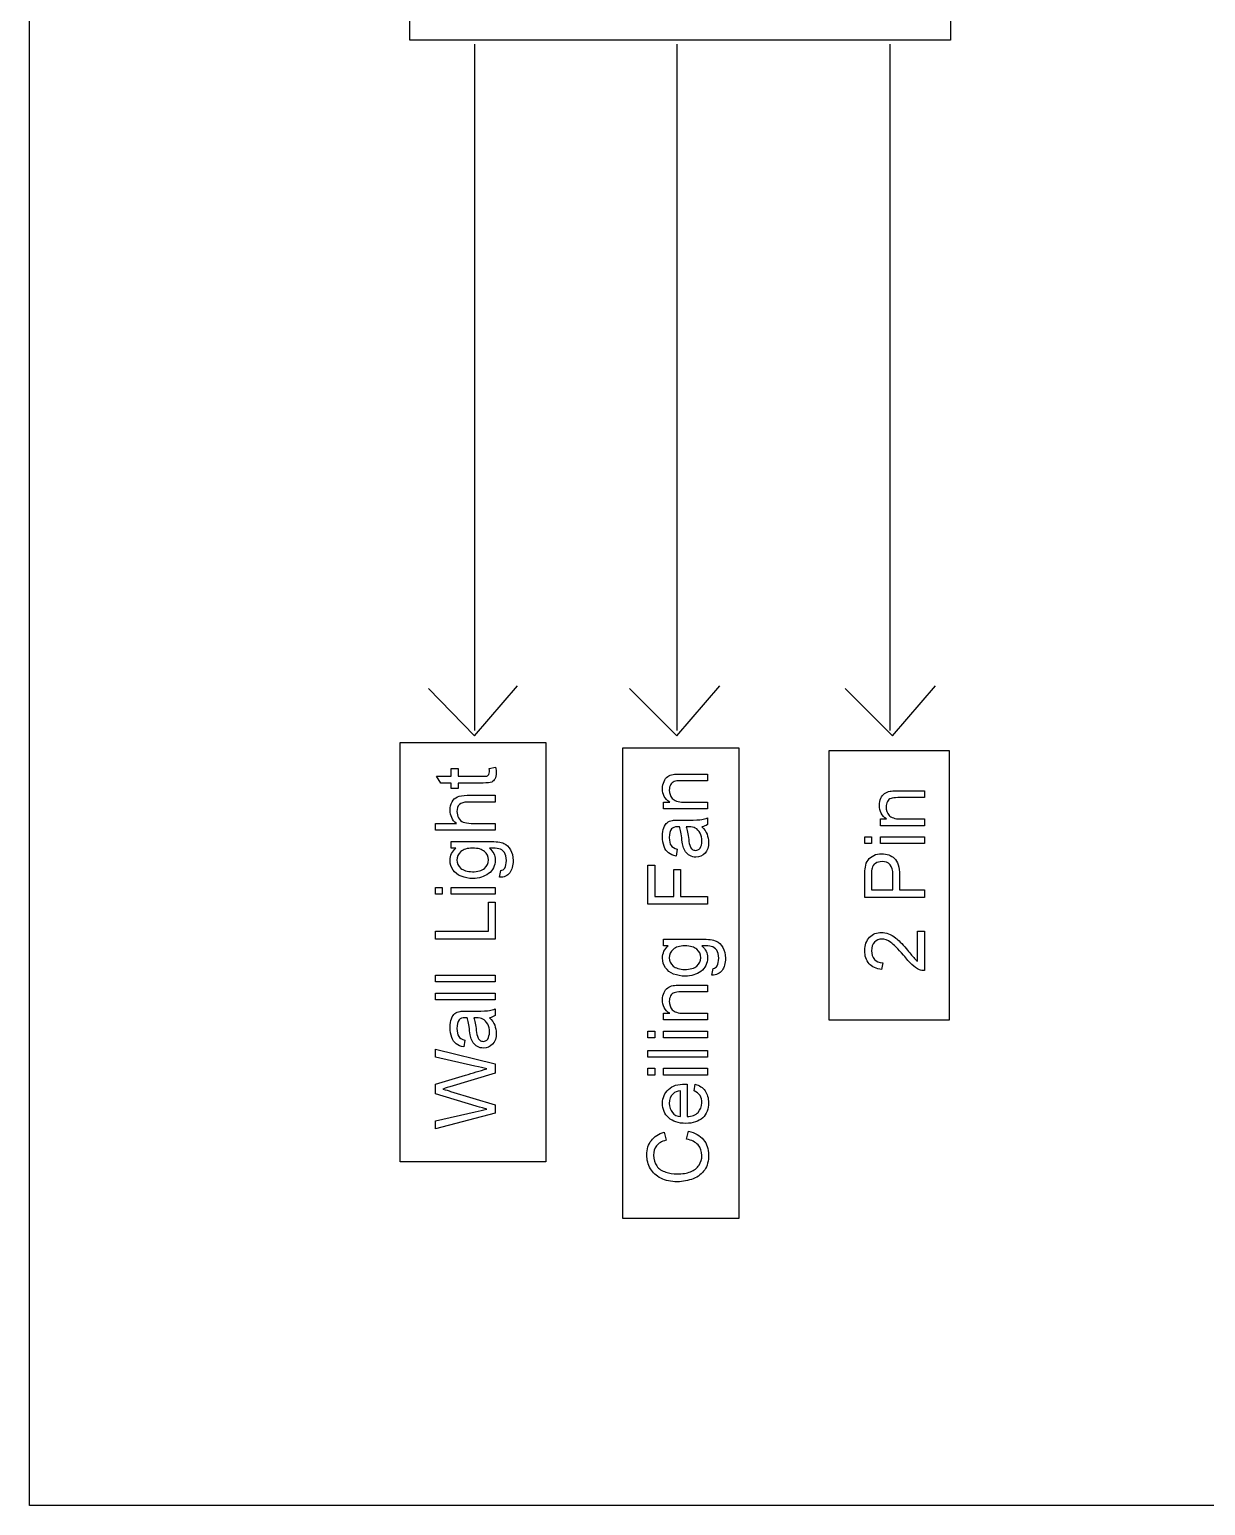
# Model space of a CAD drawing. Header units: millimetres. Extents: x 15 to 286, y 44 to 202.
# Drawn here: x 14.8 to 51.72, y 44.41 to 90.76 of the extents above; entities that cross this region are included whole.
import ezdxf

# ---------------------------------------------------------------- set-up
doc = ezdxf.new("R2010")
doc.units = ezdxf.units.MM
doc.layers.get('0').update_dxf_attribs({"linetype": 'CONTINUOUS'})

msp = doc.modelspace()

# ---------------------------------------------------------------- linework, layer by layer
at = {"color": 0}
for p, q in [((14.8029, 44.4073), (14.8029, 189.992)), ((26.7408, 90.424), (26.7408, 99.187)), ((43.7169, 99.187), (43.7169, 90.424)), ((43.7169, 90.424), (26.7408, 90.424)), ((26.4445, 68.3687), (31.0155, 68.3687)), ((26.4445, 55.2027), (26.4445, 68.3687)), ((31.0155, 68.3687), (31.0155, 55.2027)), ((33.4298, 68.199), (37.0692, 68.199)), ((33.4298, 53.425), (33.4298, 68.199)), ((37.0692, 68.199), (37.0692, 53.425)), ((39.9066, 68.1136), (43.6742, 68.1136)), ((39.9066, 59.647), (39.9066, 68.1136)), ((43.6742, 68.1136), (43.6742, 59.647)), ((27.7151, 67.098), (27.5801, 67.3104)), ((27.5801, 67.3104), (28.0458, 67.3104)), ((28.0458, 67.3104), (28.0458, 67.5569)), ((28.0458, 67.5569), (28.2581, 67.5569)), ((28.2581, 67.5569), (28.2581, 67.3104)), ((28.2581, 67.3104), (29.0559, 67.3104)), ((29.2365, 67.5569), (29.4363, 67.5929)), ((35.2406, 67.3806), (36.0895, 67.3806)), ((36.0895, 67.3806), (36.0895, 67.1682)), ((28.0458, 67.098), (27.7151, 67.098)), ((28.0458, 66.9216), (28.0458, 67.098)), ((28.2581, 66.9216), (28.0458, 66.9216)), ((29.0408, 67.098), (28.2581, 67.098)), ((28.2581, 67.098), (28.2581, 66.9216)), ((36.0895, 67.1682), (35.2557, 67.1682)), ((42.0493, 66.8514), (42.8985, 66.8514)), ((42.8985, 66.8514), (42.8985, 66.639)), ((28.5474, 66.711), (29.4211, 66.711)), ((29.4211, 66.4986), (28.5543, 66.4986)), ((29.4211, 66.711), (29.4211, 66.4986)), ((34.7128, 66.2862), (34.7128, 66.4986)), ((34.7128, 66.4986), (34.903, 66.4986)), ((35.3413, 66.4986), (36.0895, 66.4986)), ((36.0895, 66.4986), (36.0895, 66.2862)), ((42.8985, 66.639), (42.0645, 66.639)), ((27.5525, 65.6167), (27.5525, 65.829)), ((27.5525, 65.829), (28.2098, 65.829)), ((28.6728, 65.829), (29.4211, 65.829)), ((29.4211, 65.829), (29.4211, 65.6167)), ((36.0895, 66.2862), (34.7128, 66.2862)), ((35.1978, 65.9335), (35.5011, 65.9335)), ((36.0895, 66.0054), (36.0895, 65.7931)), ((41.5216, 65.7571), (41.5216, 65.9694)), ((41.5216, 65.9694), (41.7117, 65.9694)), ((42.1499, 65.9694), (42.8985, 65.9694)), ((42.8985, 65.9694), (42.8985, 65.7571)), ((29.4211, 65.6167), (27.5525, 65.6167)), ((35.4954, 65.7214), (35.4182, 65.7229)), ((35.9131, 65.7229), (35.9131, 65.7229)), ((41.0284, 65.1937), (41.0284, 65.4043)), ((41.0284, 65.4043), (41.239, 65.4043)), ((41.239, 65.4043), (41.239, 65.1937)), ((42.8985, 65.7571), (41.5216, 65.7571)), ((41.5216, 65.1937), (41.5216, 65.4043)), ((41.5216, 65.4043), (42.8985, 65.4043)), ((42.8985, 65.4043), (42.8985, 65.1937)), ((28.0458, 65.0515), (28.0458, 65.2639)), ((28.0458, 65.2639), (29.2392, 65.2639)), ((28.1864, 65.0515), (28.0458, 65.0515)), ((35.1372, 65.0173), (35.1014, 64.8049)), ((41.239, 65.1937), (41.0284, 65.1937)), ((42.8985, 65.1937), (41.5216, 65.1937)), ((34.2194, 63.2876), (34.2194, 64.5223)), ((34.2194, 64.5223), (34.4317, 64.5223)), ((34.4317, 64.5223), (34.4317, 63.536)), ((29.5631, 64.1354), (29.5975, 64.346)), ((29.5631, 64.1354), (29.5631, 64.1354)), ((35.0311, 63.536), (35.0311, 64.3819)), ((35.0311, 64.3819), (35.2419, 64.3819)), ((35.2419, 64.3819), (35.2419, 63.536)), ((41.0284, 63.5), (41.0284, 64.1794)), ((41.239, 64.2027), (41.239, 63.7466)), ((41.9104, 63.7466), (41.9104, 64.2084)), ((42.121, 64.2056), (42.121, 63.7466)), ((27.5525, 63.6062), (27.5525, 63.8168)), ((27.5525, 63.8168), (27.7633, 63.8168)), ((27.7633, 63.6062), (27.5525, 63.6062)), ((27.7633, 63.8168), (27.7633, 63.6062)), ((28.0458, 63.6062), (28.0458, 63.8168)), ((28.0458, 63.8168), (29.4211, 63.8168)), ((29.4211, 63.6062), (28.0458, 63.6062)), ((29.4211, 63.8168), (29.4211, 63.6062)), ((34.4317, 63.536), (35.0311, 63.536)), ((35.2419, 63.536), (36.0895, 63.536)), ((36.0895, 63.536), (36.0895, 63.2876)), ((41.239, 63.7466), (41.9104, 63.7466)), ((42.121, 63.7466), (42.8985, 63.7466)), ((42.8985, 63.7466), (42.8985, 63.5)), ((29.2103, 62.4417), (29.2103, 63.3596)), ((29.2103, 63.3596), (29.4211, 63.3596)), ((29.4211, 63.3596), (29.4211, 62.1951)), ((36.0895, 63.2876), (34.2194, 63.2876)), ((42.8985, 63.5), (41.0284, 63.5)), ((27.5525, 62.1951), (27.5525, 62.4417)), ((27.5525, 62.4417), (29.2103, 62.4417)), ((29.4211, 62.1951), (27.5525, 62.1951)), ((34.7128, 61.9827), (34.7128, 62.1951)), ((34.7128, 62.1951), (35.9061, 62.1951)), ((42.6861, 62.4417), (42.8985, 62.4417)), ((42.6861, 61.5033), (42.6861, 62.4417)), ((42.8985, 62.4417), (42.8985, 61.2069)), ((34.8547, 61.9827), (34.7128, 61.9827)), ((36.2299, 61.0665), (36.2659, 61.2771)), ((41.5918, 61.4535), (41.5576, 61.2429)), ((27.5525, 60.8542), (27.5525, 61.0665)), ((27.5525, 61.0665), (29.4211, 61.0665)), ((29.4211, 60.8542), (27.5525, 60.8542)), ((29.4211, 61.0665), (29.4211, 60.8542)), ((35.2406, 60.748), (36.0895, 60.748)), ((36.0895, 60.748), (36.0895, 60.5374)), ((36.2299, 61.0665), (36.2299, 61.0665)), ((27.5525, 60.289), (27.5525, 60.5014)), ((27.5525, 60.5014), (29.4211, 60.5014)), ((29.4211, 60.289), (27.5525, 60.289)), ((29.4211, 60.5014), (29.4211, 60.289)), ((36.0895, 60.5374), (35.2557, 60.5374)), ((28.5309, 59.9362), (28.8327, 59.9362)), ((29.4211, 60.0082), (29.4211, 59.7958)), ((34.7128, 59.6554), (34.7128, 59.866)), ((34.7128, 59.866), (34.903, 59.866)), ((35.3413, 59.866), (36.0895, 59.866)), ((36.0895, 59.866), (36.0895, 59.6554)), ((28.8286, 59.7242), (28.7514, 59.7256)), ((29.2447, 59.7256), (29.2447, 59.7256)), ((36.0895, 59.6554), (34.7128, 59.6554)), ((43.6742, 59.647), (39.9066, 59.647)), ((28.4689, 59.0201), (28.4345, 58.8077)), ((34.2194, 59.0903), (34.2194, 59.3027)), ((34.2194, 59.3027), (34.4317, 59.3027)), ((34.4317, 59.0903), (34.2194, 59.0903)), ((34.4317, 59.3027), (34.4317, 59.0903)), ((34.7128, 59.0903), (34.7128, 59.3027)), ((34.7128, 59.3027), (36.0895, 59.3027)), ((36.0895, 59.0903), (34.7128, 59.0903)), ((36.0895, 59.3027), (36.0895, 59.0903)), ((27.5525, 58.4839), (27.5525, 58.7375)), ((27.5525, 58.7375), (29.4211, 58.2799)), ((28.7872, 58.2041), (27.5525, 58.4839)), ((34.2194, 58.4909), (34.2194, 58.7015)), ((34.2194, 58.7015), (36.0895, 58.7015)), ((36.0895, 58.4909), (34.2194, 58.4909)), ((36.0895, 58.7015), (36.0895, 58.4909)), ((29.4211, 57.9808), (28.0031, 57.5525)), ((29.4211, 58.2799), (29.4211, 57.9808)), ((34.2194, 57.9258), (34.2194, 58.1381)), ((34.2194, 58.1381), (34.4317, 58.1381)), ((34.4317, 58.1381), (34.4317, 57.9258)), ((34.7128, 57.9258), (34.7128, 58.1381)), ((34.7128, 58.1381), (36.0895, 58.1381)), ((36.0895, 58.1381), (36.0895, 57.9258)), ((27.5525, 57.6351), (28.4951, 57.9191)), ((27.5525, 57.3334), (27.5525, 57.6351)), ((34.4317, 57.9258), (34.2194, 57.9258)), ((36.0895, 57.9258), (34.7128, 57.9258)), ((35.4542, 57.6432), (35.4542, 56.6208)), ((35.6665, 57.4298), (35.7008, 57.6379)), ((28.8217, 56.9517), (27.5525, 57.3334)), ((28.0224, 57.4118), (29.4211, 56.9916)), ((35.2419, 56.6208), (35.2419, 57.4326)), ((35.6665, 57.4298), (35.6665, 57.4298)), ((27.5525, 56.4857), (28.7927, 56.7669)), ((29.4211, 56.7284), (27.5525, 56.2321)), ((29.4211, 56.9916), (29.4211, 56.7284)), ((27.5525, 56.2321), (27.5525, 56.4857)), ((34.7307, 56.1277), (34.7872, 55.8793)), ((35.4348, 55.9153), (35.4969, 56.1619)), ((31.0155, 55.2027), (26.4445, 55.2027)), ((37.0692, 53.425), (33.4298, 53.425)), ((286.243, 44.4073), (14.8029, 44.4073))]:
    msp.add_line(p, q, dxfattribs=at)
at = {"color": 3}
for p, q in [((28.7721, 90.2974), (28.7721, 68.749)), ((35.1221, 90.2974), (35.1221, 68.749)), ((41.8112, 90.2974), (41.8112, 68.749)), ((27.3334, 70.0624), (28.7721, 68.5793)), ((28.7721, 68.5793), (30.1267, 70.1463)), ((33.6407, 70.0624), (35.1221, 68.5793)), ((35.1221, 68.5793), (36.4765, 70.1463)), ((40.4139, 70.0624), (41.8966, 68.5793)), ((41.8966, 68.5793), (43.2513, 70.1463))]:
    msp.add_line(p, q, dxfattribs=at)
at = {"color": 0}
for points in [[(29.0559, 67.3104), (29.1152, 67.3104), (29.1648, 67.3146), (29.1841, 67.3227)], [(29.1841, 67.3227), (29.1992, 67.3393), (29.2172, 67.346), (29.2282, 67.3654)], [(29.2282, 67.3654), (29.2337, 67.3901), (29.2447, 67.4123), (29.2447, 67.4494)], [(29.2447, 67.4494), (29.2447, 67.4769), (29.242, 67.5128), (29.2365, 67.5569)], [(29.417, 67.2236), (29.3812, 67.1823), (29.3563, 67.1449), (29.3136, 67.1269)], [(29.4569, 67.4176), (29.4569, 67.346), (29.4432, 67.2705), (29.417, 67.2236)], [(29.4363, 67.5929), (29.4445, 67.5266), (29.4569, 67.4702), (29.4569, 67.4176)], [(34.7238, 67.1463), (34.75, 67.2207), (34.7927, 67.2634), (34.8409, 67.298)], [(34.8409, 67.298), (34.8823, 67.335), (34.947, 67.3544), (35.0132, 67.3682)], [(35.0132, 67.3682), (35.0504, 67.3806), (35.1331, 67.3806), (35.2406, 67.3806)], [(29.3136, 67.1269), (29.2585, 67.1103), (29.1786, 67.098), (29.0408, 67.098)], [(34.6783, 66.923), (34.6783, 67.0154), (34.6935, 67.0789), (34.7238, 67.1463)], [(34.903, 66.4986), (34.7486, 66.5963), (34.6783, 66.7385), (34.6783, 66.923)], [(34.9319, 67.0415), (34.9016, 67.0017), (34.8892, 66.9382), (34.8892, 66.8747)], [(34.8892, 66.8747), (34.8892, 66.777), (34.9209, 66.6845), (34.9843, 66.6101)], [(35.0435, 67.1407), (34.9925, 67.1311), (34.9595, 67.0885), (34.9319, 67.0415)], [(35.2557, 67.1682), (35.1565, 67.1682), (35.0904, 67.1587), (35.0435, 67.1407)], [(41.5315, 66.6171), (41.559, 66.6916), (41.6003, 66.7343), (41.65, 66.7688)], [(41.65, 66.7688), (41.6913, 66.8059), (41.7558, 66.8253), (41.8222, 66.839)], [(41.8222, 66.839), (41.8592, 66.8514), (41.9407, 66.8514), (42.0493, 66.8514)], [(28.01, 66.2383), (28.01, 66.343), (28.0307, 66.427), (28.0706, 66.5014)], [(28.0706, 66.5014), (28.1023, 66.5868), (28.1671, 66.6295), (28.2388, 66.6627)], [(28.3022, 66.4214), (28.2456, 66.372), (28.2222, 66.2961), (28.2222, 66.2009)], [(28.2388, 66.6627), (28.3035, 66.6983), (28.4124, 66.711), (28.5474, 66.711)], [(28.5543, 66.4986), (28.4331, 66.4986), (28.3545, 66.4725), (28.3022, 66.4214)], [(34.9843, 66.6101), (35.0394, 66.5455), (35.1662, 66.4986), (35.3413, 66.4986)], [(41.4874, 66.3938), (41.4874, 66.4863), (41.5025, 66.5498), (41.5315, 66.6171)], [(41.7117, 65.9694), (41.5576, 66.0672), (41.4874, 66.2093), (41.4874, 66.3938)], [(41.7407, 66.5124), (41.7103, 66.4725), (41.698, 66.409), (41.698, 66.3455)], [(41.698, 66.3455), (41.698, 66.2478), (41.7297, 66.1554), (41.7932, 66.0809)], [(41.8525, 66.6115), (41.8013, 66.602), (41.7682, 66.5593), (41.7407, 66.5124)], [(42.0645, 66.639), (41.9654, 66.639), (41.8994, 66.6295), (41.8525, 66.6115)], [(28.2098, 65.829), (28.0693, 65.9363), (28.01, 66.0728), (28.01, 66.2383)], [(28.2222, 66.2009), (28.2222, 66.1363), (28.2401, 66.0647), (28.2759, 66.0012)], [(28.2759, 66.0012), (28.3049, 65.9391), (28.36, 65.895), (28.4207, 65.8689)], [(28.4207, 65.8689), (28.4744, 65.8509), (28.5654, 65.829), (28.6728, 65.829)], [(34.7197, 65.6925), (34.7459, 65.7751), (34.7831, 65.8178), (34.8258, 65.8509)], [(34.8258, 65.8509), (34.8657, 65.8894), (34.9209, 65.9088), (34.9856, 65.9225)], [(34.9856, 65.9225), (35.0187, 65.9335), (35.0973, 65.9335), (35.1978, 65.9335)], [(35.5011, 65.9335), (35.7078, 65.9335), (35.8468, 65.9391), (35.9103, 65.9486)], [(35.9103, 65.9486), (35.9615, 65.9652), (36.0317, 65.9765), (36.0895, 66.0054)], [(41.7932, 66.0809), (41.8469, 66.0164), (41.9749, 65.9694), (42.1499, 65.9694)], [(34.6783, 65.4128), (34.6783, 65.5366), (34.6921, 65.6209), (34.7197, 65.6925)], [(34.7266, 65.1069), (34.6893, 65.2004), (34.6783, 65.297), (34.6783, 65.4128)], [(34.9636, 65.6551), (34.914, 65.6043), (34.8892, 65.5038), (34.8892, 65.3838)], [(34.8892, 65.3838), (34.8892, 65.2776), (34.9085, 65.188), (34.9443, 65.1358)], [(35.151, 65.7229), (35.0573, 65.7229), (34.9994, 65.6992), (34.9636, 65.6551)], [(35.2075, 65.7214), (35.1772, 65.7229), (35.1579, 65.7229), (35.151, 65.7229)], [(35.2887, 65.308), (35.2626, 65.5038), (35.2392, 65.6332), (35.2075, 65.7214)], [(35.4182, 65.7229), (35.4499, 65.6347), (35.4775, 65.501), (35.4997, 65.3246)], [(35.7064, 65.683), (35.6567, 65.7105), (35.5893, 65.7214), (35.4954, 65.7214)], [(35.8567, 65.5204), (35.814, 65.6029), (35.7685, 65.6484), (35.7064, 65.683)], [(35.9131, 65.2709), (35.9131, 65.3743), (35.8937, 65.4484), (35.8567, 65.5204)], [(36.0895, 65.7931), (36.0384, 65.756), (35.9805, 65.7324), (35.9131, 65.7229)], [(35.9131, 65.7229), (35.9904, 65.6442), (36.0454, 65.5669), (36.0772, 65.4872)], [(36.0772, 65.4872), (36.1005, 65.417), (36.1237, 65.3246), (36.1237, 65.2336)], [(28.01, 64.6688), (28.01, 64.8339), (28.0693, 64.951), (28.1864, 65.0515)], [(28.3463, 64.9429), (28.2581, 64.8698), (28.2222, 64.7802), (28.2222, 64.6783)], [(28.7155, 65.0515), (28.5405, 65.0515), (28.4289, 65.0159), (28.3463, 64.9429)], [(29.0904, 64.9457), (29.0036, 65.0173), (28.8851, 65.0515), (28.7155, 65.0515)], [(29.2103, 64.6811), (29.2103, 64.7926), (29.1703, 64.8741), (29.0904, 64.9457)], [(29.2392, 65.2639), (29.4445, 65.2639), (29.6058, 65.2431), (29.6954, 65.2004)], [(29.5355, 65.0353), (29.4872, 65.0529), (29.3922, 65.0529), (29.2447, 65.0515)], [(29.2447, 65.0515), (29.3632, 64.9524), (29.4211, 64.8286), (29.4211, 64.6797)], [(29.7119, 64.9153), (29.6664, 64.9855), (29.6113, 65.0145), (29.5355, 65.0353)], [(29.6954, 65.2004), (29.7767, 65.1676), (29.8566, 65.0917), (29.9075, 65.0007)], [(29.7739, 64.6645), (29.7739, 64.7718), (29.7532, 64.8561), (29.7119, 64.9153)], [(29.9075, 65.0007), (29.9503, 64.9139), (29.9861, 64.7954), (29.9861, 64.6617)], [(34.8657, 64.9055), (34.801, 64.9538), (34.7597, 65.0187), (34.7266, 65.1069)], [(35.1014, 64.8049), (35.0036, 64.8257), (34.925, 64.8589), (34.8657, 64.9055)], [(34.9443, 65.1358), (34.9746, 65.0903), (35.0449, 65.042), (35.1372, 65.0173)], [(35.3247, 65.1027), (35.3081, 65.1538), (35.3, 65.2156), (35.2887, 65.308)], [(35.402, 64.9358), (35.3617, 64.9884), (35.3413, 65.0406), (35.3247, 65.1027)], [(35.5381, 64.8159), (35.4775, 64.8547), (35.4362, 64.8864), (35.402, 64.9358)], [(35.4997, 65.3246), (35.5092, 65.2279), (35.5258, 65.1538), (35.5424, 65.1122)], [(35.5424, 65.1122), (35.5519, 65.0737), (35.5808, 65.0378), (35.6112, 65.0159)], [(35.6112, 65.0159), (35.6376, 64.9937), (35.6761, 64.9813), (35.7131, 64.9813)], [(35.7131, 64.9813), (35.7657, 64.9813), (35.8179, 65.0064), (35.8567, 65.0543)], [(35.8567, 65.0543), (35.8895, 65.115), (35.9131, 65.1771), (35.9131, 65.2709)], [(36.1237, 65.2336), (36.1237, 65.0946), (36.0867, 64.9704), (36.0123, 64.8903)], [(28.101, 64.3654), (28.0348, 64.4578), (28.01, 64.5527), (28.01, 64.6688)], [(28.2222, 64.6783), (28.2222, 64.583), (28.2636, 64.4895), (28.3449, 64.4179)], [(29.0904, 64.4165), (29.1634, 64.4881), (29.2103, 64.5749), (29.2103, 64.6811)], [(29.4211, 64.6797), (29.4211, 64.5019), (29.3536, 64.353), (29.2172, 64.2511)], [(29.7215, 64.426), (29.7505, 64.4924), (29.7739, 64.564), (29.7739, 64.6645)], [(29.9861, 64.6617), (29.9861, 64.5033), (29.9503, 64.3749), (29.88, 64.2772)], [(35.7244, 64.7707), (35.6485, 64.7707), (35.5946, 64.7859), (35.5381, 64.8159)], [(36.0123, 64.8903), (35.9283, 64.8173), (35.8415, 64.7707), (35.7244, 64.7707)], [(41.0284, 64.1794), (41.0284, 64.3075), (41.0337, 64.3901), (41.0464, 64.4536)], [(41.0464, 64.4536), (41.0545, 64.5541), (41.0891, 64.6162), (41.1318, 64.6769)], [(41.1318, 64.6769), (41.1635, 64.7442), (41.2337, 64.7845), (41.3096, 64.8201)], [(41.3674, 64.5721), (41.3039, 64.5418), (41.2736, 64.4853), (41.2556, 64.4232)], [(41.3096, 64.8201), (41.3741, 64.8642), (41.4694, 64.8751), (41.5618, 64.8751)], [(41.5685, 64.6285), (41.486, 64.6285), (41.4239, 64.6095), (41.3674, 64.5721)], [(41.5618, 64.8751), (41.716, 64.8751), (41.8511, 64.8271), (41.9587, 64.7305)], [(41.8207, 64.5322), (41.7558, 64.6053), (41.6775, 64.6285), (41.5685, 64.6285)], [(41.9104, 64.2084), (41.9104, 64.371), (41.88, 64.4687), (41.8207, 64.5322)], [(41.9587, 64.7305), (42.0631, 64.6356), (42.121, 64.4592), (42.121, 64.2056)], [(28.36, 64.1671), (28.2374, 64.2137), (28.1616, 64.2786), (28.101, 64.3654)], [(28.3449, 64.4179), (28.4207, 64.3587), (28.5461, 64.3117), (28.7073, 64.3117)], [(28.7238, 64.0994), (28.5902, 64.0994), (28.4703, 64.123), (28.36, 64.1671)], [(28.7073, 64.3117), (28.8727, 64.3117), (29.0091, 64.346), (29.0904, 64.4165)], [(29.2172, 64.2511), (29.078, 64.1586), (28.9154, 64.0994), (28.7238, 64.0994)], [(29.88, 64.2772), (29.8097, 64.1904), (29.7036, 64.1311), (29.5631, 64.1354)], [(29.5975, 64.346), (29.654, 64.3558), (29.6954, 64.3834), (29.7215, 64.426)], [(41.2556, 64.4232), (41.239, 64.3929), (41.239, 64.3103), (41.239, 64.2027)], [(35.9061, 62.1951), (36.1114, 62.1951), (36.2726, 62.1729), (36.3636, 62.1316)], [(36.3636, 62.1316), (36.4437, 62.0984), (36.5234, 62.0229), (36.576, 61.9305)], [(41.0284, 61.8367), (41.0284, 62.013), (41.0778, 62.151), (41.1787, 62.2529)], [(41.1787, 62.2529), (41.2764, 62.3591), (41.4031, 62.4057), (41.5519, 62.4057)], [(41.5604, 62.1951), (41.4694, 62.1951), (41.3949, 62.1605), (41.3329, 62.0945)], [(41.5519, 62.4057), (41.6168, 62.4057), (41.7008, 62.3919), (41.7738, 62.3644)], [(41.8426, 62.0931), (41.7463, 62.1714), (41.6525, 62.1951), (41.5604, 62.1951)], [(41.7738, 62.3644), (41.8454, 62.3397), (41.9241, 62.2928), (42.0038, 62.2293)], [(42.0038, 62.2293), (42.0769, 62.1661), (42.194, 62.0557), (42.3305, 61.8959)], [(34.6783, 61.5996), (34.6783, 61.765), (34.7376, 61.8822), (34.8547, 61.9827)], [(35.0132, 61.8726), (34.925, 61.801), (34.8892, 61.7114), (34.8892, 61.6081)], [(35.3826, 61.9827), (35.2075, 61.9827), (35.0959, 61.9471), (35.0132, 61.8726)], [(35.7572, 61.8765), (35.6704, 61.9485), (35.5533, 61.9827), (35.3826, 61.9827)], [(35.8771, 61.6119), (35.8771, 61.7238), (35.8373, 61.8049), (35.7572, 61.8765)], [(36.2024, 61.9661), (36.1541, 61.9841), (36.0606, 61.9841), (35.9131, 61.9827)], [(35.9131, 61.9827), (36.0303, 61.8836), (36.0895, 61.7594), (36.0895, 61.6109)], [(36.3788, 61.8465), (36.3347, 61.9153), (36.2783, 61.9457), (36.2024, 61.9661)], [(36.4423, 61.5957), (36.4423, 61.703), (36.4215, 61.7873), (36.3788, 61.8465)], [(36.576, 61.9305), (36.6187, 61.8451), (36.6529, 61.7266), (36.6529, 61.5929)], [(41.1635, 61.4204), (41.0626, 61.535), (41.0284, 61.6617), (41.0284, 61.8367)], [(41.3329, 62.0945), (41.2641, 62.0367), (41.239, 61.94), (41.239, 61.8314)], [(41.239, 61.8314), (41.239, 61.7209), (41.2708, 61.626), (41.3329, 61.5569)], [(42.2437, 61.6948), (42.0673, 61.8945), (41.9393, 62.0254), (41.8426, 62.0931)], [(42.5083, 61.3929), (42.4215, 61.4743), (42.3457, 61.5668), (42.2437, 61.6948)], [(42.3305, 61.8959), (42.4339, 61.7636), (42.5235, 61.6659), (42.5633, 61.619)], [(34.7693, 61.2965), (34.7018, 61.3876), (34.6783, 61.4825), (34.6783, 61.5996)], [(35.027, 61.0979), (34.9057, 61.1449), (34.8299, 61.2098), (34.7693, 61.2965)], [(34.8892, 61.6081), (34.8892, 61.5142), (34.9305, 61.4204), (35.0118, 61.3488)], [(35.0118, 61.3488), (35.0876, 61.2895), (35.2144, 61.2429), (35.3741, 61.2429)], [(35.3741, 61.2429), (35.541, 61.2429), (35.6775, 61.2771), (35.7572, 61.3473)], [(35.7572, 61.3473), (35.8302, 61.4179), (35.8771, 61.5061), (35.8771, 61.6119)], [(36.0895, 61.6109), (36.0895, 61.4331), (36.0204, 61.2842), (35.8842, 61.1822)], [(36.5485, 61.2084), (36.4779, 61.1216), (36.3721, 61.0623), (36.2299, 61.0665)], [(36.2659, 61.2771), (36.3224, 61.287), (36.3636, 61.3131), (36.3897, 61.3572)], [(36.3897, 61.3572), (36.4187, 61.4232), (36.4423, 61.4938), (36.4423, 61.5957)], [(36.6529, 61.5929), (36.6529, 61.4345), (36.6187, 61.3047), (36.5485, 61.2084)], [(41.5576, 61.2429), (41.3854, 61.2581), (41.2542, 61.3174), (41.1635, 61.4204)], [(41.3329, 61.5569), (41.3879, 61.4895), (41.4831, 61.4549), (41.5918, 61.4535)], [(42.744, 61.2345), (42.6558, 61.2704), (42.5856, 61.3212), (42.5083, 61.3929)], [(42.5633, 61.619), (42.5979, 61.5763), (42.6448, 61.5336), (42.6861, 61.5033)], [(42.8985, 61.2069), (42.8445, 61.2055), (42.7937, 61.2151), (42.744, 61.2345)], [(34.8409, 60.6654), (34.8823, 60.7025), (34.947, 60.7233), (35.0132, 60.7356)], [(35.0132, 60.7356), (35.0504, 60.748), (35.1331, 60.748), (35.2406, 60.748)], [(35.3907, 61.0306), (35.2571, 61.0306), (35.1386, 61.0528), (35.027, 61.0979)], [(35.8842, 61.1822), (35.7449, 61.0884), (35.5822, 61.0306), (35.3907, 61.0306)], [(34.6783, 60.2918), (34.6783, 60.3829), (34.6935, 60.4464), (34.7238, 60.5137)], [(34.903, 59.866), (34.7486, 59.9641), (34.6783, 60.1059), (34.6783, 60.2918)], [(34.7238, 60.5137), (34.75, 60.5882), (34.7927, 60.6309), (34.8409, 60.6654)], [(34.9319, 60.409), (34.9016, 60.3691), (34.8892, 60.3056), (34.8892, 60.2425)], [(35.0435, 60.5084), (34.9925, 60.4986), (34.9595, 60.4559), (34.9319, 60.409)], [(35.2557, 60.5374), (35.1565, 60.5374), (35.0904, 60.5275), (35.0435, 60.5084)], [(28.0527, 59.6953), (28.0789, 59.7778), (28.1161, 59.8205), (28.1588, 59.8537)], [(28.1588, 59.8537), (28.1988, 59.8921), (28.2539, 59.9115), (28.3187, 59.9253)], [(28.3187, 59.9253), (28.3504, 59.9362), (28.4303, 59.9362), (28.5309, 59.9362)], [(28.8327, 59.9362), (29.0394, 59.9362), (29.1799, 59.9419), (29.242, 59.9514)], [(29.242, 59.9514), (29.2943, 59.968), (29.3646, 59.9793), (29.4211, 60.0082)], [(34.8892, 60.2425), (34.8892, 60.1444), (34.9209, 60.0523), (34.9843, 59.9779)], [(34.9843, 59.9779), (35.0394, 59.913), (35.1662, 59.866), (35.3413, 59.866)], [(28.01, 59.4155), (28.01, 59.5394), (28.0252, 59.6237), (28.0527, 59.6953)], [(28.0596, 59.1097), (28.0224, 59.2032), (28.01, 59.2998), (28.01, 59.4155)], [(28.2966, 59.6579), (28.2456, 59.6071), (28.2222, 59.5066), (28.2222, 59.3866)], [(28.2222, 59.3866), (28.2222, 59.2804), (28.2401, 59.1908), (28.2774, 59.1386)], [(28.4827, 59.7256), (28.3904, 59.7256), (28.3325, 59.702), (28.2966, 59.6579)], [(28.5392, 59.7242), (28.5102, 59.7256), (28.4909, 59.7256), (28.4827, 59.7256)], [(28.6218, 59.3108), (28.5943, 59.5066), (28.5709, 59.636), (28.5392, 59.7242)], [(28.7514, 59.7256), (28.7831, 59.6374), (28.8093, 59.5037), (28.8313, 59.3273)], [(29.0394, 59.6858), (28.9898, 59.7133), (28.9209, 59.7242), (28.8286, 59.7242)], [(29.1882, 59.5231), (29.1455, 59.6057), (29.1, 59.6512), (29.0394, 59.6858)], [(29.2447, 59.2737), (29.2447, 59.3771), (29.2268, 59.4512), (29.1882, 59.5231)], [(29.4211, 59.7958), (29.3715, 59.7588), (29.3122, 59.7352), (29.2447, 59.7256)], [(29.2447, 59.7256), (29.3233, 59.647), (29.377, 59.5697), (29.4101, 59.49)], [(29.4101, 59.49), (29.4335, 59.4198), (29.4569, 59.3273), (29.4569, 59.2363)], [(28.1974, 58.9082), (28.134, 58.9566), (28.0913, 59.0215), (28.0596, 59.1097)], [(28.4345, 58.8077), (28.3366, 58.8285), (28.2581, 58.8617), (28.1974, 58.9082)], [(28.2774, 59.1386), (28.3063, 59.0931), (28.3766, 59.0448), (28.4689, 59.0201)], [(28.6563, 59.1054), (28.6411, 59.1566), (28.6329, 59.2183), (28.6218, 59.3108)], [(28.7348, 58.9386), (28.6935, 58.9911), (28.6742, 59.0434), (28.6563, 59.1054)], [(28.8699, 58.8186), (28.8093, 58.8574), (28.7679, 58.8892), (28.7348, 58.9386)], [(28.8313, 59.3273), (28.841, 59.2307), (28.8589, 59.1566), (28.8754, 59.115)], [(28.8754, 59.115), (28.8851, 59.0765), (28.914, 59.0405), (28.9443, 59.0187)], [(28.9443, 59.0187), (28.9691, 58.9964), (29.0091, 58.9841), (29.0463, 58.9841)], [(29.0463, 58.9841), (29.0987, 58.9841), (29.151, 59.0091), (29.1882, 59.0571)], [(29.344, 58.8931), (29.2599, 58.82), (29.1744, 58.7735), (29.0573, 58.7735)], [(29.1882, 59.0571), (29.2213, 59.1178), (29.2447, 59.1799), (29.2447, 59.2737)], [(29.4569, 59.2363), (29.4569, 59.0973), (29.4197, 58.9732), (29.344, 58.8931)], [(29.0573, 58.7735), (28.9815, 58.7735), (28.9264, 58.7887), (28.8699, 58.8186)], [(28.4951, 57.9191), (28.7169, 57.9907), (28.9471, 58.0552), (29.1607, 58.1201)], [(29.1607, 58.1201), (29.0559, 58.1477), (28.9388, 58.1699), (28.7872, 58.2041)], [(28.0031, 57.5525), (27.8763, 57.525), (27.8116, 57.4947), (27.7785, 57.4848)], [(27.7785, 57.4848), (27.8777, 57.4601), (27.9631, 57.4298), (28.0224, 57.4118)], [(34.8657, 57.4738), (34.987, 57.5966), (35.1662, 57.6432), (35.3921, 57.6432)], [(35.3921, 57.6432), (35.403, 57.6432), (35.4266, 57.6432), (35.4542, 57.6432)], [(35.7008, 57.6379), (35.8345, 57.6019), (35.9392, 57.5317), (36.0137, 57.4312)], [(34.6783, 57.0343), (34.6783, 57.2163), (34.7404, 57.3595), (34.8657, 57.4738)], [(34.8713, 56.5838), (34.7376, 56.7009), (34.6783, 56.8494), (34.6783, 57.0343)], [(35.0104, 57.3387), (34.925, 57.2685), (34.8892, 57.1595), (34.8892, 57.0343)], [(34.8892, 57.0343), (34.8892, 56.9239), (34.9222, 56.8262), (34.9856, 56.7489)], [(35.2419, 57.4326), (35.1386, 57.4216), (35.0614, 57.3899), (35.0104, 57.3387)], [(35.8539, 57.2795), (35.8112, 57.3472), (35.7519, 57.3927), (35.6665, 57.4298)], [(35.7946, 56.7545), (35.8662, 56.8357), (35.9131, 56.9337), (35.9131, 57.0537)], [(35.9131, 57.0537), (35.9131, 57.15), (35.8937, 57.2174), (35.8539, 57.2795)], [(36.1237, 57.048), (36.1237, 56.8621), (36.062, 56.6967), (35.9378, 56.581)], [(36.0137, 57.4312), (36.0772, 57.332), (36.1237, 57.2036), (36.1237, 57.048)], [(28.7927, 56.7669), (28.9181, 56.8053), (29.0421, 56.8233), (29.1607, 56.8494)], [(29.1607, 56.8494), (28.9581, 56.9143), (28.852, 56.9433), (28.8217, 56.9517)], [(35.4129, 56.4085), (35.1703, 56.4085), (34.9994, 56.4667), (34.8713, 56.5838)], [(34.9856, 56.7489), (35.0407, 56.6759), (35.1359, 56.6289), (35.2419, 56.6208)], [(35.9378, 56.581), (35.8041, 56.4677), (35.6376, 56.4085), (35.4129, 56.4085)], [(35.4542, 56.6208), (35.603, 56.6289), (35.7159, 56.673), (35.7946, 56.7545)], [(34.3269, 55.8726), (34.422, 55.9964), (34.5571, 56.0793), (34.7307, 56.1277)], [(35.4969, 56.1619), (35.6993, 56.1125), (35.8567, 56.0229), (35.9639, 55.8934)], [(34.1836, 55.4193), (34.1836, 55.5995), (34.2319, 55.7498), (34.3269, 55.8726)], [(34.4895, 55.7018), (34.4193, 55.6246), (34.3958, 55.5265), (34.3958, 55.4083)], [(34.7872, 55.8793), (34.6494, 55.8394), (34.5515, 55.7802), (34.4895, 55.7018)], [(35.7932, 55.7294), (35.705, 55.8243), (35.5935, 55.8821), (35.4348, 55.9153)], [(35.9131, 55.3942), (35.9131, 55.5364), (35.8733, 55.6383), (35.7932, 55.7294)], [(35.9639, 55.8934), (36.0659, 55.7706), (36.1237, 55.6052), (36.1237, 55.4193)], [(34.298, 54.985), (34.2194, 55.1215), (34.1836, 55.2619), (34.1836, 55.4193)], [(34.3958, 55.4083), (34.3958, 55.2771), (34.4303, 55.16), (34.5006, 55.0693)], [(35.8249, 55.094), (35.8771, 55.1903), (35.9131, 55.287), (35.9131, 55.3942)], [(36.1237, 55.4193), (36.1237, 55.2263), (36.0839, 55.0679), (36.0013, 54.9465)], [(34.6287, 54.682), (34.4758, 54.7645), (34.3724, 54.8541), (34.298, 54.985)], [(34.5006, 55.0693), (34.5584, 54.9783), (34.6618, 54.9134), (34.7789, 54.8763)], [(34.7789, 54.8763), (34.885, 54.8446), (35.0146, 54.821), (35.1386, 54.821)], [(35.1386, 54.821), (35.2986, 54.821), (35.4376, 54.8446), (35.5575, 54.8887)], [(35.5575, 54.8887), (35.6651, 54.9328), (35.7657, 55.0002), (35.8249, 55.094)], [(36.0013, 54.9465), (35.9131, 54.8308), (35.7999, 54.7328), (35.6429, 54.6696)], [(35.14, 54.5744), (34.9443, 54.5744), (34.7748, 54.6104), (34.6287, 54.682)], [(35.6429, 54.6696), (35.4831, 54.6104), (35.3191, 54.5744), (35.14, 54.5744)]]:
    msp.add_open_spline(points, degree=3, dxfattribs=at)

doc.saveas('drawing.dxf')
